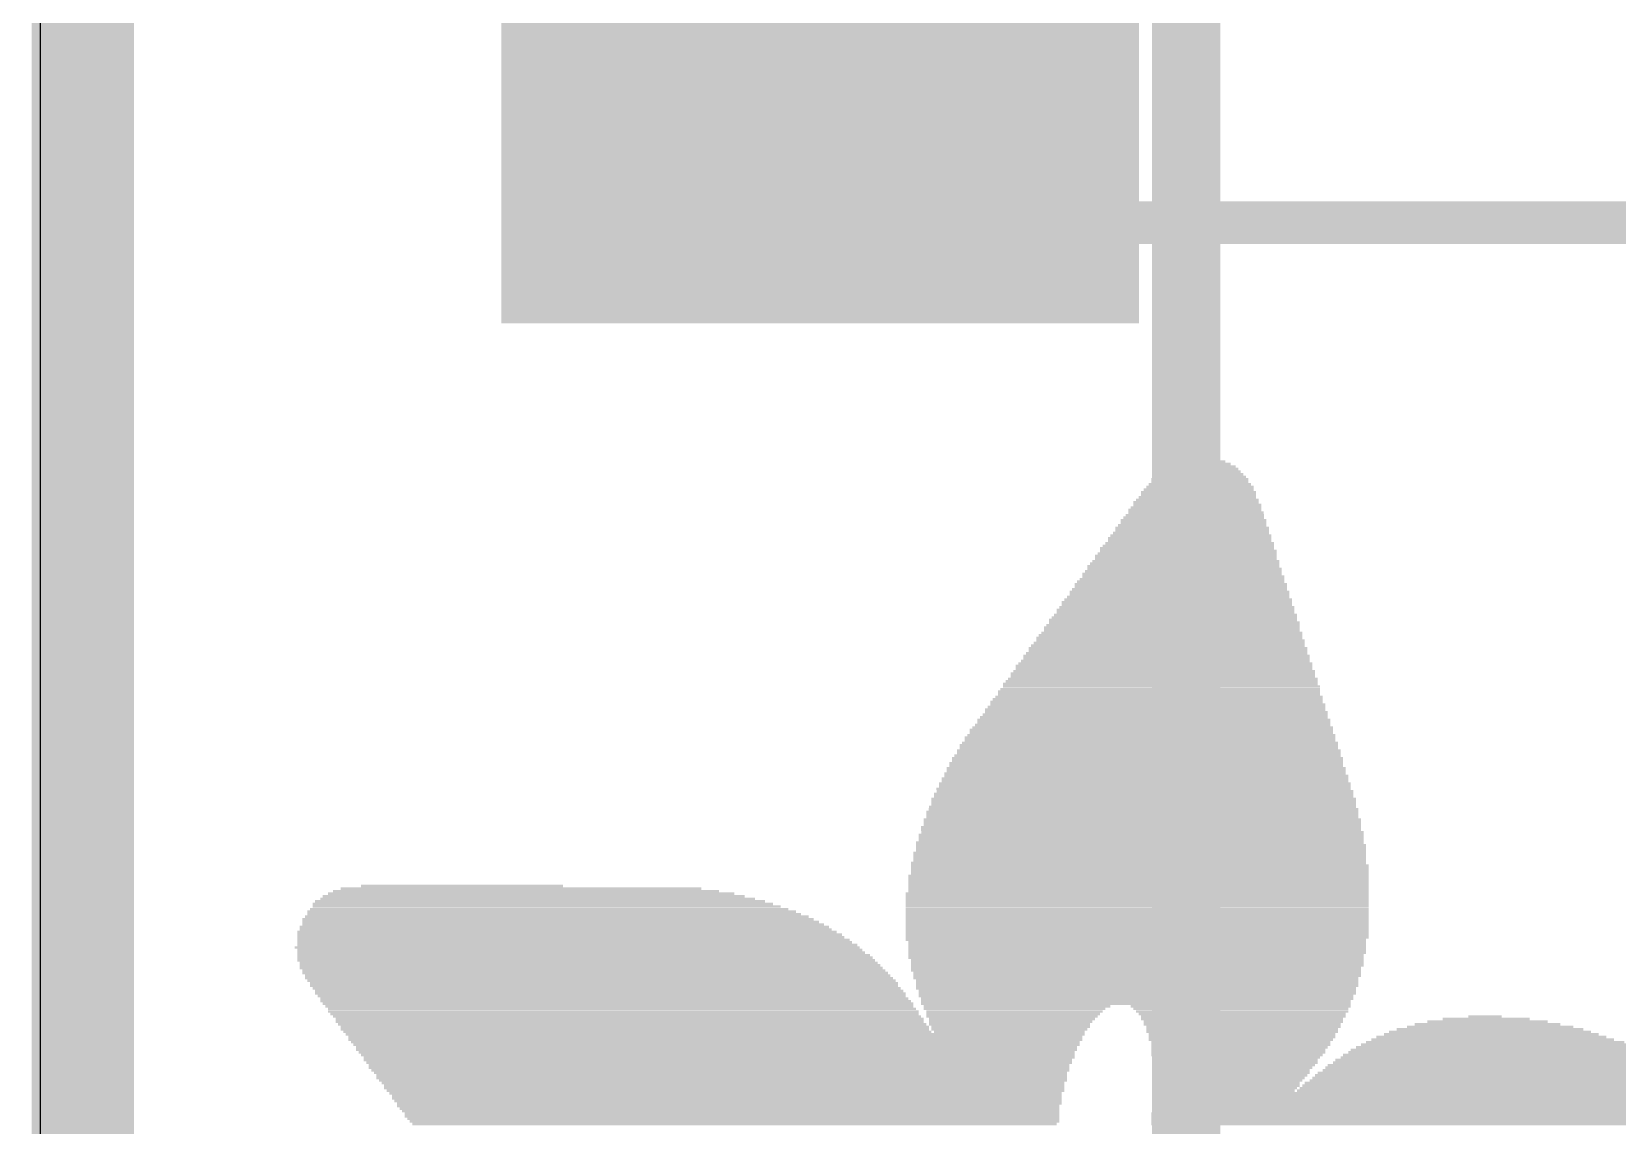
# Model space of a CAD drawing. Extents: x -6.4 to 34.4, y -0.2 to 45.9.
# Drawn here: x -2.565 to 2.16, y 12.521 to 15.778 of the extents above; entities that cross this region are included whole.
import ezdxf

# ---------------------------------------------------------------- set-up
doc = ezdxf.new("R2010")
doc.units = 0
for name, color, linetype in [('1', 12, 'CONTINUOUS'), ('16', 5, 'CONTINUOUS'), ('20', 53, 'CONTINUOUS'), ('21', 40, 'CONTINUOUS'), ('22', 6, 'CONTINUOUS')]:
    doc.layers.add(name, color=color, linetype=linetype)

# ---------------------------------------------------------------- blocks, each defined once
blk = doc.blocks.new('RECT')
blk.add_solid([(-0.5, -0.5), (0.5, -0.5), (-0.5, 0.5), (0.5, 0.5)])

msp = doc.modelspace()

# ---------------------------------------------------------------- linework, layer by layer
at = {"layer": '1'}
for points, const_width in [([(-2.413, 0), (-2.413, 45.72)], 0.3048), ([(3.302, 14.986), (1.143, 17.145)], 0.4064)]:
    msp.add_lwpolyline(points, dxfattribs=dict(at, const_width=const_width))
at = {"layer": '16', "const_width": 0.3048}
msp.add_lwpolyline([(-2.413, 0), (-2.413, 45.72)], dxfattribs=at)
at = {"layer": '20'}
msp.add_line((-2.54, 43.18), (-2.54, 2.54), dxfattribs=at)
at = {"layer": '21', "const_width": 0.127}
for points in [[(-0.916, 16.21), (-0.916, 15.21)], [(-0.916, 15.21), (14.184, 15.21)]]:
    msp.add_lwpolyline(points, dxfattribs=at)
at = {"layer": '21', "const_width": 0.0635}
for points in [[(-0.916, 15.2418, 1), (-0.916, 15.1783)], [(-0.9478, 15.21, 1), (-0.8842, 15.21)]]:
    msp.add_lwpolyline(points, format="xyb", dxfattribs=at)
at = {"layer": '22', "const_width": 0.2032}
msp.add_lwpolyline([(0.875, 39.06), (0.875, 8.56)], dxfattribs=at)

# ---------------------------------------------------------------- block references
at = {"layer": '1', "xscale": 1.4, "yscale": 1.9, "rotation": 270}
msp.add_blockref('RECT', (-0.216, 15.61), dxfattribs=at)
at = {"layer": '21'}
for p, xscale, yscale in [((0.9157, 14.506), 0.1219, 0.0077), ((0.9081, 14.5136), 0.0609, 0.0076), ((0.9157, 14.4602), 0.2591, 0.0076), ((0.9157, 14.4679), 0.2438, 0.0077), ((0.9157, 14.4755), 0.2286, 0.0076), ((0.9195, 14.4831), 0.2058, 0.0076), ((0.9157, 14.4907), 0.1829, 0.0076), ((0.9157, 14.4983), 0.1524, 0.0076), ((0.9119, 14.4145), 0.3277, 0.0076), ((0.9157, 14.4221), 0.32, 0.0076), ((0.9157, 14.4298), 0.3048, 0.0077), ((0.9157, 14.445), 0.2896, 0.0076), ((0.9157, 14.4374), 0.2896, 0.0076), ((0.9157, 14.4526), 0.2743, 0.0076), ((0.9042, 14.3612), 0.3887, 0.0076), ((0.9042, 14.3764), 0.3733, 0.0076), ((0.9081, 14.3688), 0.381, 0.0076), ((0.9081, 14.384), 0.3657, 0.0076), ((0.9081, 14.3917), 0.3505, 0.0077), ((0.9119, 14.4069), 0.3429, 0.0076), ((0.9119, 14.3993), 0.3429, 0.0076), ((0.8967, 14.3231), 0.4343, 0.0076), ((0.8967, 14.3155), 0.4343, 0.0077), ((0.8967, 14.3307), 0.4191, 0.0076), ((0.9005, 14.3383), 0.4115, 0.0076), ((0.9042, 14.3459), 0.4039, 0.0076), ((0.9005, 14.3536), 0.3963, 0.0077), ((0.8852, 14.2697), 0.4876, 0.0076), ((0.889, 14.2774), 0.48, 0.0077), ((0.889, 14.285), 0.4648, 0.0076), ((0.8928, 14.3002), 0.4572, 0.0076), ((0.8928, 14.2926), 0.4572, 0.0076), ((0.8928, 14.3078), 0.442, 0.0076), ((0.8776, 14.224), 0.5334, 0.0076), ((0.8776, 14.2393), 0.5182, 0.0077), ((0.8814, 14.2316), 0.5258, 0.0076), ((0.8814, 14.2469), 0.5106, 0.0076), ((0.8852, 14.2545), 0.503, 0.0076), ((0.8852, 14.2621), 0.4876, 0.0076), ((0.8662, 14.1859), 0.5715, 0.0076), ((0.87, 14.1783), 0.5791, 0.0076), ((0.87, 14.1935), 0.5639, 0.0076), ((0.8738, 14.2012), 0.5563, 0.0077), ((0.8738, 14.2164), 0.541, 0.0076), ((0.8738, 14.2088), 0.541, 0.0076), ((0.8586, 14.1326), 0.6325, 0.0076), ((0.8586, 14.125), 0.6325, 0.0077), ((0.8585, 14.1402), 0.6172, 0.0076), ((0.8623, 14.1478), 0.6096, 0.0076), ((0.8624, 14.1631), 0.5943, 0.0077), ((0.8662, 14.1554), 0.6019, 0.0076), ((0.8662, 14.1707), 0.5867, 0.0076), ((0.8471, 14.0792), 0.6858, 0.0076), ((0.8509, 14.0869), 0.6782, 0.0077), ((0.8509, 14.0945), 0.663, 0.0076), ((0.8548, 14.1097), 0.6553, 0.0076), ((0.8548, 14.1021), 0.6553, 0.0076), ((0.8548, 14.1173), 0.6401, 0.0076), ((0.8395, 14.0335), 0.7315, 0.0076), ((0.8433, 14.0411), 0.7239, 0.0076), ((0.8433, 14.0564), 0.7086, 0.0076), ((0.8433, 14.0488), 0.7086, 0.0077), ((0.8471, 14.064), 0.701, 0.0076), ((0.8471, 14.0716), 0.6858, 0.0076), ((0.8319, 13.9878), 0.7773, 0.0076), ((0.8319, 14.003), 0.762, 0.0076), ((0.8319, 13.9954), 0.762, 0.0076), ((0.8357, 14.0107), 0.7544, 0.0077), ((0.8395, 14.0183), 0.7468, 0.0076), ((0.8357, 14.0259), 0.7391, 0.0076), ((0.8204, 13.9421), 0.8306, 0.0076), ((0.8205, 13.9497), 0.8153, 0.0076), ((0.8243, 13.9573), 0.8077, 0.0076), ((0.8281, 13.9649), 0.8001, 0.0076), ((0.8243, 13.9726), 0.7925, 0.0077), ((0.8281, 13.9802), 0.7849, 0.0076), ((0.809, 13.8887), 0.884, 0.0076), ((0.8129, 13.8963), 0.8763, 0.0077), ((0.8128, 13.904), 0.861, 0.0076), ((0.8166, 13.9192), 0.8534, 0.0076), ((0.8166, 13.9116), 0.8534, 0.0076), ((0.8166, 13.9268), 0.8382, 0.0076), ((0.8204, 13.9345), 0.8306, 0.0077), ((0.8014, 13.843), 0.9296, 0.0076), ((0.8052, 13.8506), 0.922, 0.0076), ((0.8052, 13.8659), 0.9068, 0.0076), ((0.8052, 13.8582), 0.9068, 0.0077), ((0.809, 13.8735), 0.8992, 0.0076), ((0.809, 13.8811), 0.884, 0.0076), ((0.7938, 13.7973), 0.9753, 0.0076), ((0.7938, 13.8125), 0.9601, 0.0076), ((0.7938, 13.8049), 0.9601, 0.0076), ((0.7976, 13.8201), 0.9525, 0.0077), ((0.7976, 13.8354), 0.9373, 0.0076), ((0.8014, 13.8278), 0.9449, 0.0076), ((0.7823, 13.7592), 1.0135, 0.0076), ((0.7862, 13.7516), 1.0211, 0.0076), ((0.7862, 13.7668), 1.0059, 0.0076), ((0.7861, 13.782), 0.9906, 0.0077), ((0.79, 13.7744), 0.9983, 0.0076), ((0.79, 13.7897), 0.9829, 0.0076), ((0.7747, 13.7058), 1.0744, 0.0077), ((0.7747, 13.7135), 1.0592, 0.0076), ((0.7785, 13.7287), 1.0516, 0.0076), ((0.7785, 13.7211), 1.0516, 0.0076), ((0.7786, 13.7363), 1.0363, 0.0076), ((0.7823, 13.7439), 1.0287, 0.0077), ((0.7633, 13.6525), 1.1278, 0.0076), ((0.7671, 13.6601), 1.1202, 0.0076), ((0.7671, 13.6754), 1.1049, 0.0076), ((0.7671, 13.6677), 1.1049, 0.0077), ((0.7709, 13.683), 1.0972, 0.0076), ((0.7709, 13.6982), 1.082, 0.0076), ((0.7709, 13.6906), 1.082, 0.0076), ((0.7595, 13.6144), 1.1659, 0.0076), ((0.7595, 13.6068), 1.1659, 0.0076), ((0.7595, 13.622), 1.1506, 0.0076), ((0.7633, 13.6373), 1.143, 0.0076), ((0.7633, 13.6296), 1.143, 0.0077), ((0.7633, 13.6449), 1.1278, 0.0076), ((0.7519, 13.5687), 1.1963, 0.0076), ((0.7557, 13.5611), 1.2039, 0.0076), ((0.7557, 13.5839), 1.1887, 0.0076), ((0.7557, 13.5763), 1.1887, 0.0076), ((0.7557, 13.5992), 1.1735, 0.0076), ((0.7557, 13.5915), 1.1735, 0.0077), ((0.748, 13.523), 1.2345, 0.0076), ((0.7519, 13.5154), 1.2421, 0.0077), ((0.7519, 13.5382), 1.2269, 0.0076), ((0.7519, 13.5306), 1.2269, 0.0076), ((0.7519, 13.5534), 1.2115, 0.0077), ((0.7519, 13.5458), 1.2115, 0.0076), ((0.7443, 13.4696), 1.2725, 0.0076), ((0.748, 13.4925), 1.2649, 0.0076), ((0.748, 13.4849), 1.2649, 0.0076), ((0.748, 13.4773), 1.2649, 0.0077), ((0.748, 13.5077), 1.2497, 0.0076), ((0.748, 13.5001), 1.2497, 0.0076), ((0.7442, 13.4315), 1.303, 0.0076), ((0.7442, 13.4239), 1.303, 0.0076), ((0.7442, 13.4163), 1.303, 0.0076), ((0.7442, 13.4544), 1.2878, 0.0076), ((0.7442, 13.4468), 1.2878, 0.0076), ((0.7442, 13.4392), 1.2878, 0.0077), ((0.748, 13.462), 1.2801, 0.0076), ((0.7405, 13.3858), 1.3259, 0.0076), ((0.7405, 13.3782), 1.3259, 0.0076), ((0.7405, 13.3706), 1.3259, 0.0076), ((0.7404, 13.4087), 1.3106, 0.0076), ((0.7404, 13.4011), 1.3106, 0.0077), ((0.7443, 13.3934), 1.3183, 0.0076), ((0.7366, 13.3325), 1.3488, 0.0076), ((0.7366, 13.3249), 1.3488, 0.0077), ((0.7367, 13.363), 1.3335, 0.0077), ((0.7405, 13.3553), 1.3411, 0.0076), ((0.7405, 13.3477), 1.3411, 0.0076), ((0.7405, 13.3401), 1.3411, 0.0076), ((0.7328, 13.302), 1.3564, 0.0076), ((0.7366, 13.2944), 1.364, 0.0076), ((0.7366, 13.2868), 1.364, 0.0077), ((0.7366, 13.2791), 1.364, 0.0076), ((0.7366, 13.3172), 1.3488, 0.0076), ((0.7366, 13.3096), 1.3488, 0.0076), ((-1.2827, 13.2334), 0.602, 0.0076), ((0.7328, 13.2639), 1.3716, 0.0076), ((0.7328, 13.2563), 1.3716, 0.0076), ((0.7328, 13.2487), 1.3716, 0.0077), ((0.7328, 13.241), 1.3716, 0.0076), ((0.7328, 13.2334), 1.3716, 0.0076), ((0.7366, 13.2715), 1.364, 0.0076), ((-1.0427, 13.1801), 1.3716, 0.0076), ((-1.0503, 13.1877), 1.3411, 0.0076), ((-1.0579, 13.1953), 1.2954, 0.0076), ((-1.0694, 13.2029), 1.2573, 0.0076), ((-1.077, 13.2106), 1.2115, 0.0077), ((-1.0922, 13.2182), 1.1506, 0.0076), ((-1.1074, 13.2258), 1.0744, 0.0076), ((0.729, 13.2106), 1.3792, 0.0077), ((0.729, 13.2029), 1.3792, 0.0076), ((0.729, 13.1953), 1.3792, 0.0076), ((0.729, 13.1877), 1.3792, 0.0076), ((0.729, 13.1801), 1.3792, 0.0076), ((0.7328, 13.2258), 1.3716, 0.0076), ((0.7328, 13.2182), 1.3716, 0.0076), ((-0.9969, 13.1344), 1.524, 0.0077), ((-1.0008, 13.142), 1.5011, 0.0076), ((-1.016, 13.1572), 1.4554, 0.0076), ((-1.0084, 13.1496), 1.4707, 0.0076), ((-1.0236, 13.1648), 1.425, 0.0076), ((-1.0313, 13.1725), 1.3945, 0.0077), ((0.729, 13.1725), 1.3792, 0.0077), ((0.729, 13.1648), 1.3792, 0.0076), ((0.729, 13.1572), 1.3792, 0.0076), ((0.729, 13.1496), 1.3792, 0.0076), ((0.729, 13.142), 1.3792, 0.0076), ((0.729, 13.1344), 1.3792, 0.0077), ((-0.9703, 13.0963), 1.6078, 0.0077), ((-0.9627, 13.0886), 1.6231, 0.0076), ((-0.9779, 13.1115), 1.5774, 0.0076), ((-0.9741, 13.1039), 1.585, 0.0076), ((-0.9893, 13.1267), 1.5392, 0.0076), ((-0.9817, 13.1191), 1.5544, 0.0076), ((0.729, 13.1267), 1.3792, 0.0076), ((0.729, 13.1191), 1.3792, 0.0076), ((0.729, 13.1115), 1.3792, 0.0076), ((0.729, 13.1039), 1.3792, 0.0076), ((0.729, 13.0963), 1.3792, 0.0077), ((0.729, 13.0886), 1.3792, 0.0076), ((-0.9398, 13.0505), 1.684, 0.0076), ((-0.9589, 13.081), 1.6307, 0.0076), ((-0.9513, 13.0734), 1.6459, 0.0076), ((-0.9474, 13.0658), 1.6536, 0.0076), ((-0.9398, 13.0582), 1.6688, 0.0077), ((-0.9322, 13.0429), 1.684, 0.0076), ((0.729, 13.081), 1.3792, 0.0076), ((0.7252, 13.0734), 1.3716, 0.0076), ((0.729, 13.0658), 1.364, 0.0076), ((0.729, 13.0582), 1.364, 0.0077), ((0.729, 13.0505), 1.364, 0.0076), ((0.729, 13.0429), 1.364, 0.0076), ((-0.9284, 13.0353), 1.6917, 0.0076), ((-0.9208, 13.0277), 1.7069, 0.0076), ((-0.917, 13.0201), 1.7145, 0.0077), ((-0.9132, 13.0124), 1.7221, 0.0076), ((-0.9055, 13.0048), 1.7222, 0.0076), ((-0.9017, 12.9972), 1.7298, 0.0076), ((0.729, 13.0353), 1.364, 0.0076), ((0.7252, 13.0277), 1.3564, 0.0076), ((0.7252, 13.0201), 1.3564, 0.0077), ((0.729, 13.0124), 1.3488, 0.0076), ((0.729, 13.0048), 1.3488, 0.0076), ((0.729, 12.9972), 1.3488, 0.0076), ((-0.8979, 12.9896), 1.7374, 0.0076), ((-0.8903, 12.982), 1.7373, 0.0077), ((-0.8865, 12.9743), 1.7449, 0.0076), ((-0.8788, 12.9667), 1.745, 0.0076), ((-0.875, 12.9591), 1.7526, 0.0076), ((-0.8674, 12.9515), 1.7526, 0.0076), ((-0.8598, 12.9439), 1.7526, 0.0077), ((0.7252, 12.9896), 1.3411, 0.0076), ((0.7252, 12.982), 1.3411, 0.0077), ((0.7289, 12.9743), 1.3335, 0.0076), ((0.7289, 12.9667), 1.3335, 0.0076), ((0.7252, 12.9591), 1.3259, 0.0076), ((0.729, 12.9515), 1.3182, 0.0076), ((0.729, 12.9439), 1.3182, 0.0077), ((-0.8598, 12.9362), 1.7526, 0.0076), ((-0.8522, 12.9286), 1.7526, 0.0076), ((-0.8445, 12.921), 1.7526, 0.0076), ((-0.8407, 12.9134), 1.7602, 0.0076), ((-0.8369, 12.9058), 1.7526, 0.0077), ((-0.8293, 12.8981), 1.7526, 0.0076), ((0.729, 12.9362), 1.3182, 0.0076), ((0.7252, 12.9286), 1.3106, 0.0076), ((0.729, 12.921), 1.303, 0.0076), ((0.729, 12.9134), 1.303, 0.0076), ((0.7252, 12.9058), 1.2954, 0.0077), ((0.729, 12.8981), 1.2878, 0.0076), ((-0.8255, 12.8905), 1.7602, 0.0076), ((-0.8179, 12.8829), 1.7602, 0.0076), ((-0.8141, 12.8753), 1.7526, 0.0076), ((-0.8064, 12.8677), 1.7526, 0.0077), ((-0.8026, 12.86), 1.7602, 0.0076), ((-0.7988, 12.8524), 1.7526, 0.0076), ((0.7252, 12.8905), 1.2802, 0.0076), ((0.7252, 12.8829), 1.2802, 0.0076), ((0.3709, 12.8753), 0.5563, 0.0076), ((0.3632, 12.8677), 0.541, 0.0077), ((0.3632, 12.86), 0.5258, 0.0076), ((0.3594, 12.8524), 0.5182, 0.0076), ((1.0376, 12.8753), 0.6554, 0.0076), ((1.0376, 12.8677), 0.64, 0.0077), ((1.0414, 12.86), 0.6324, 0.0076), ((1.0414, 12.8524), 0.6172, 0.0076), ((-0.7912, 12.8448), 1.7526, 0.0076), ((-0.7836, 12.8372), 1.7526, 0.0076), ((-0.7836, 12.8296), 1.7526, 0.0077), ((-0.776, 12.8219), 1.7526, 0.0076), ((-0.7683, 12.8143), 1.7526, 0.0076), ((-0.7683, 12.8067), 1.7526, 0.0076), ((0.3556, 12.8448), 0.5106, 0.0076), ((0.3518, 12.8296), 0.4876, 0.0077), ((0.348, 12.8219), 0.48, 0.0076), ((0.3557, 12.8372), 0.4953, 0.0076), ((0.3518, 12.8143), 0.4724, 0.0076), ((0.348, 12.8067), 0.4648, 0.0076), ((1.0452, 12.8448), 0.6096, 0.0076), ((1.0414, 12.8372), 0.602, 0.0076), ((1.0452, 12.8296), 0.5944, 0.0077), ((1.0414, 12.8219), 0.5868, 0.0076), ((1.0453, 12.8143), 0.5791, 0.0076), ((1.0414, 12.8067), 0.5715, 0.0076), ((1.7806, 12.8067), 0.5563, 0.0076), ((1.7806, 12.8143), 0.4953, 0.0076), ((1.773, 12.8219), 0.4343, 0.0076), ((1.773, 12.8296), 0.3581, 0.0077), ((1.7692, 12.8372), 0.2591, 0.0076), ((1.7653, 12.8448), 0.099, 0.0076), ((-0.7607, 12.7991), 1.7526, 0.0076), ((-0.5283, 12.7915), 2.2022, 0.0077), ((-0.5283, 12.7838), 2.187, 0.0076), ((-0.5283, 12.7762), 2.187, 0.0076), ((-0.5283, 12.7686), 2.1717, 0.0076), ((-0.5245, 12.761), 2.164, 0.0076), ((0.348, 12.7991), 0.4496, 0.0076), ((1.0414, 12.7991), 0.5715, 0.0076), ((1.0414, 12.7915), 0.5562, 0.0077), ((1.0414, 12.7838), 0.5562, 0.0076), ((1.0376, 12.7762), 0.5486, 0.0076), ((1.0376, 12.7686), 0.5334, 0.0076), ((1.0376, 12.761), 0.5334, 0.0076), ((1.7996, 12.761), 0.8078, 0.0076), ((1.7958, 12.7686), 0.7696, 0.0076), ((1.7882, 12.7762), 0.7239, 0.0076), ((1.7844, 12.7838), 0.6858, 0.0076), ((1.7844, 12.7915), 0.6401, 0.0077), ((1.7806, 12.7991), 0.6019, 0.0076), ((-0.5245, 12.7534), 2.1488, 0.0077), ((-0.5245, 12.7457), 2.1488, 0.0076), ((-0.5245, 12.7381), 2.1336, 0.0076), ((-0.5207, 12.7305), 2.126, 0.0076), ((-0.5169, 12.7229), 2.1184, 0.0076), ((-0.5207, 12.7153), 2.1108, 0.0077), ((-0.5169, 12.7076), 2.1031, 0.0076), ((1.0338, 12.7534), 0.5258, 0.0077), ((1.03, 12.7457), 0.5182, 0.0076), ((1.03, 12.7381), 0.5182, 0.0076), ((1.0262, 12.7305), 0.5105, 0.0076), ((1.0262, 12.7229), 0.4953, 0.0076), ((1.0224, 12.7153), 0.4877, 0.0077), ((1.0224, 12.7076), 0.4877, 0.0076), ((1.8415, 12.7076), 1.0592, 0.0076), ((1.8301, 12.7153), 1.0211, 0.0077), ((1.8263, 12.7229), 0.983, 0.0076), ((1.8187, 12.7305), 0.9525, 0.0076), ((1.8148, 12.7381), 0.9144, 0.0076), ((1.8073, 12.7457), 0.8839, 0.0076), ((1.8034, 12.7534), 0.8458, 0.0077), ((-0.5169, 12.7), 2.0879, 0.0076), ((-0.5169, 12.6924), 2.0879, 0.0076), ((-0.5131, 12.6848), 2.0803, 0.0076), ((-0.5131, 12.6772), 2.065, 0.0077), ((-0.5093, 12.6695), 2.0574, 0.0076), ((-0.5093, 12.6619), 2.0574, 0.0076), ((1.0186, 12.7), 0.4801, 0.0076), ((1.0148, 12.6924), 0.4725, 0.0076), ((1.0109, 12.6848), 0.4648, 0.0076), ((1.0109, 12.6772), 0.4648, 0.0077), ((1.0071, 12.6695), 0.4572, 0.0076), ((1.0033, 12.6619), 0.4496, 0.0076), ((1.8797, 12.6619), 1.2573, 0.0076), ((1.872, 12.6695), 1.2268, 0.0076), ((1.8644, 12.6772), 1.1963, 0.0077), ((1.8606, 12.6848), 1.1583, 0.0076), ((1.853, 12.6924), 1.1277, 0.0076), ((1.8454, 12.7), 1.0973, 0.0076), ((-0.5055, 12.6543), 2.0497, 0.0076), ((-0.5055, 12.6467), 2.0345, 0.0076), ((-0.5017, 12.6391), 2.0269, 0.0077), ((-0.5017, 12.6314), 2.0269, 0.0076), ((-0.4979, 12.6238), 2.0193, 0.0076), ((-0.4979, 12.6162), 2.0041, 0.0076), ((0.9995, 12.6543), 0.442, 0.0076), ((0.9957, 12.6467), 0.4344, 0.0076), ((0.9957, 12.6391), 0.4344, 0.0077), ((0.9919, 12.6314), 0.4267, 0.0076), ((0.9881, 12.6238), 0.4191, 0.0076), ((1.7158, 12.6162), 1.8745, 0.0076), ((1.9177, 12.6238), 1.425, 0.0076), ((1.9101, 12.6314), 1.3944, 0.0076), ((1.9025, 12.6391), 1.364, 0.0077), ((1.8949, 12.6467), 1.3335, 0.0076), ((1.891, 12.6543), 1.2954, 0.0076), ((-0.494, 12.6086), 1.9964, 0.0076), ((-0.494, 12.601), 1.9964, 0.0077), ((-0.4902, 12.5933), 1.9888, 0.0076), ((-0.4864, 12.5857), 1.9812, 0.0076), ((-0.4902, 12.5781), 1.9736, 0.0076), ((-0.4864, 12.5705), 1.966, 0.0076), ((1.7272, 12.6086), 1.8974, 0.0076), ((1.7425, 12.601), 1.9279, 0.0077), ((1.7539, 12.5933), 1.9507, 0.0076), ((1.7653, 12.5857), 1.9736, 0.0076), ((1.7768, 12.5781), 1.9965, 0.0076), ((1.7882, 12.5705), 2.0193, 0.0076), ((-0.4826, 12.5629), 1.9584, 0.0077), ((-0.4788, 12.5552), 1.9507, 0.0076), ((-0.4788, 12.5476), 1.9507, 0.0076), ((-0.475, 12.54), 1.9431, 0.0076), ((-0.4712, 12.5324), 1.9355, 0.0076), ((-0.4712, 12.5248), 1.9203, 0.0077), ((1.8072, 12.5552), 2.0726, 0.0076), ((1.8339, 12.54), 2.126, 0.0076), ((1.8453, 12.5324), 2.1488, 0.0076), ((1.8187, 12.5476), 2.0955, 0.0076), ((1.8568, 12.5248), 2.1717, 0.0077), ((1.7996, 12.5629), 2.0422, 0.0077)]:
    msp.add_blockref('RECT', p, dxfattribs=dict(at, xscale=xscale, yscale=yscale))

doc.saveas('drawing.dxf')
